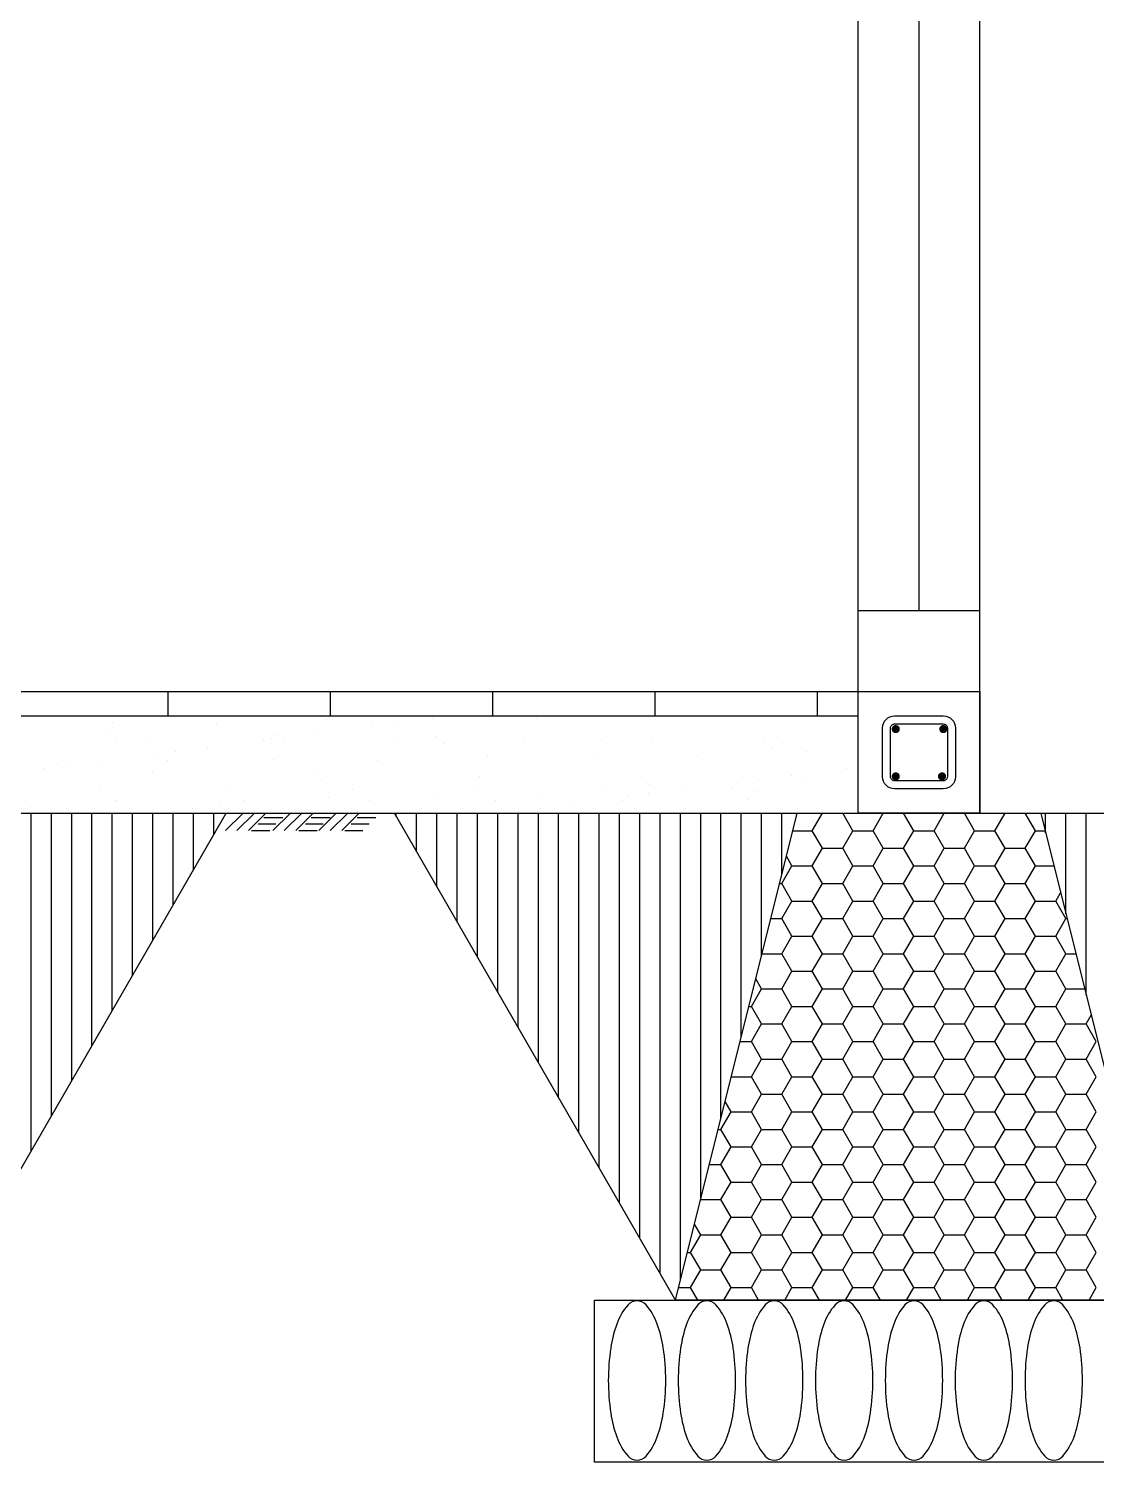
# Model space of a CAD drawing. Header units: metres. Extents: x -50 to 791, y -10 to 584.
# Drawn here: x 347.98 to 361.14, y 358.77 to 376.44 of the extents above; entities that cross this region are included whole.
import ezdxf

# ---------------------------------------------------------------- set-up
doc = ezdxf.new("R2010")
doc.units = ezdxf.units.M
doc.layers.get('0').update_dxf_attribs({"linetype": 'CONTINUOUS'})
for name, color, linetype in [('ATAP', 14, 'CONTINUOUS'), ('BETON', 2, 'CONTINUOUS'), ('PAS', 4, 'CONTINUOUS'), ('PONDSI', 3, 'CONTINUOUS')]:
    doc.layers.add(name, color=color, linetype=linetype)

# ---------------------------------------------------------------- blocks, each defined once
blk = doc.blocks.new('*X10')
at = {"color": 0}
for p, q in [((314.125, 335.801), (314.25, 336.017)), ((314.625, 335.801), (314.5, 336.017)), ((314.875, 335.801), (315, 336.017)), ((315.375, 335.801), (315.25, 336.017)), ((315.625, 335.801), (315.75, 336.017)), ((316.125, 335.801), (316, 336.017)), ((316.375, 335.801), (316.5, 336.017)), ((316.875, 335.801), (316.75, 336.017)), ((313.886, 335.801), (314.125, 335.801)), ((314.25, 335.585), (314.125, 335.801)), ((314.5, 335.585), (314.625, 335.801)), ((314.625, 335.801), (314.875, 335.801)), ((315, 335.585), (314.875, 335.801)), ((315.25, 335.585), (315.375, 335.801)), ((315.375, 335.801), (315.625, 335.801)), ((315.75, 335.585), (315.625, 335.801)), ((316, 335.585), (316.125, 335.801)), ((316.125, 335.801), (316.375, 335.801)), ((316.5, 335.585), (316.375, 335.801)), ((316.75, 335.585), (316.875, 335.801)), ((316.875, 335.801), (316.994, 335.801)), ((314.125, 335.368), (314.25, 335.585)), ((314.25, 335.585), (314.5, 335.585)), ((314.625, 335.368), (314.5, 335.585)), ((314.875, 335.368), (315, 335.585)), ((315, 335.585), (315.25, 335.585)), ((315.375, 335.368), (315.25, 335.585)), ((315.625, 335.368), (315.75, 335.585)), ((315.75, 335.585), (316, 335.585)), ((316.125, 335.368), (316, 335.585)), ((316.375, 335.368), (316.5, 335.585)), ((316.5, 335.585), (316.75, 335.585)), ((316.875, 335.368), (316.75, 335.585)), ((313.75, 335.152), (313.875, 335.368)), ((313.875, 335.368), (313.807, 335.486)), ((313.875, 335.368), (314.125, 335.368)), ((314.25, 335.152), (314.125, 335.368)), ((314.5, 335.152), (314.625, 335.368)), ((314.625, 335.368), (314.875, 335.368)), ((315, 335.152), (314.875, 335.368)), ((315.25, 335.152), (315.375, 335.368)), ((315.375, 335.368), (315.625, 335.368)), ((315.75, 335.152), (315.625, 335.368)), ((316, 335.152), (316.125, 335.368)), ((316.125, 335.368), (316.375, 335.368)), ((316.5, 335.152), (316.375, 335.368)), ((316.75, 335.152), (316.875, 335.368)), ((316.875, 335.368), (317.102, 335.368)), ((313.723, 335.152), (313.75, 335.152)), ((313.875, 334.935), (313.75, 335.152)), ((314.125, 334.935), (314.25, 335.152)), ((314.25, 335.152), (314.5, 335.152)), ((314.625, 334.935), (314.5, 335.152)), ((314.875, 334.935), (315, 335.152)), ((315, 335.152), (315.25, 335.152)), ((315.375, 334.935), (315.25, 335.152)), ((315.625, 334.935), (315.75, 335.152)), ((315.75, 335.152), (316, 335.152)), ((316.125, 334.935), (316, 335.152)), ((316.375, 334.935), (316.5, 335.152)), ((316.5, 335.152), (316.75, 335.152)), ((316.875, 334.935), (316.75, 335.152)), ((317.125, 334.935), (317.185, 335.038)), ((313.75, 334.719), (313.875, 334.935)), ((313.875, 334.935), (314.125, 334.935)), ((314.25, 334.719), (314.125, 334.935)), ((314.5, 334.719), (314.625, 334.935)), ((314.625, 334.935), (314.875, 334.935)), ((315, 334.719), (314.875, 334.935)), ((315.25, 334.719), (315.375, 334.935)), ((315.375, 334.935), (315.625, 334.935)), ((315.75, 334.719), (315.625, 334.935)), ((316, 334.719), (316.125, 334.935)), ((316.125, 334.935), (316.375, 334.935)), ((316.5, 334.719), (316.375, 334.935)), ((316.75, 334.719), (316.875, 334.935)), ((316.875, 334.935), (317.125, 334.935)), ((317.25, 334.719), (317.125, 334.935)), ((313.615, 334.719), (313.75, 334.719)), ((313.875, 334.502), (313.75, 334.719)), ((314.125, 334.502), (314.25, 334.719)), ((314.25, 334.719), (314.5, 334.719)), ((314.625, 334.502), (314.5, 334.719)), ((314.875, 334.502), (315, 334.719)), ((315, 334.719), (315.25, 334.719)), ((315.375, 334.502), (315.25, 334.719)), ((315.625, 334.502), (315.75, 334.719)), ((315.75, 334.719), (316, 334.719)), ((316.125, 334.502), (316, 334.719)), ((316.375, 334.502), (316.5, 334.719)), ((316.5, 334.719), (316.75, 334.719)), ((316.875, 334.502), (316.75, 334.719)), ((317.125, 334.502), (317.25, 334.719)), ((317.25, 334.719), (317.264, 334.719)), ((313.75, 334.286), (313.875, 334.502)), ((313.875, 334.502), (314.125, 334.502)), ((314.25, 334.286), (314.125, 334.502)), ((314.5, 334.286), (314.625, 334.502)), ((314.625, 334.502), (314.875, 334.502)), ((315, 334.286), (314.875, 334.502)), ((315.25, 334.286), (315.375, 334.502)), ((315.375, 334.502), (315.625, 334.502)), ((315.75, 334.286), (315.625, 334.502)), ((316, 334.286), (316.125, 334.502)), ((316.125, 334.502), (316.375, 334.502)), ((316.5, 334.286), (316.375, 334.502)), ((316.75, 334.286), (316.875, 334.502)), ((316.875, 334.502), (317.125, 334.502)), ((317.25, 334.286), (317.125, 334.502)), ((313.507, 334.286), (313.75, 334.286)), ((313.875, 334.069), (313.75, 334.286)), ((314.125, 334.069), (314.25, 334.286)), ((314.25, 334.286), (314.5, 334.286)), ((314.625, 334.069), (314.5, 334.286)), ((314.875, 334.069), (315, 334.286)), ((315, 334.286), (315.25, 334.286)), ((315.375, 334.069), (315.25, 334.286)), ((315.625, 334.069), (315.75, 334.286)), ((315.75, 334.286), (316, 334.286)), ((316.125, 334.069), (316, 334.286)), ((316.375, 334.069), (316.5, 334.286)), ((316.5, 334.286), (316.75, 334.286)), ((316.875, 334.069), (316.75, 334.286)), ((317.125, 334.069), (317.25, 334.286)), ((317.25, 334.286), (317.373, 334.286)), ((313.5, 333.853), (313.429, 333.975)), ((313.75, 333.853), (313.875, 334.069)), ((313.875, 334.069), (314.125, 334.069)), ((314.25, 333.853), (314.125, 334.069)), ((314.5, 333.853), (314.625, 334.069)), ((314.625, 334.069), (314.875, 334.069)), ((315, 333.853), (314.875, 334.069)), ((315.25, 333.853), (315.375, 334.069)), ((315.375, 334.069), (315.625, 334.069)), ((315.75, 333.853), (315.625, 334.069)), ((316, 333.853), (316.125, 334.069)), ((316.125, 334.069), (316.375, 334.069)), ((316.5, 333.853), (316.375, 334.069)), ((316.75, 333.853), (316.875, 334.069)), ((316.875, 334.069), (317.125, 334.069)), ((317.25, 333.853), (317.125, 334.069)), ((313.375, 333.636), (313.5, 333.853)), ((313.5, 333.853), (313.75, 333.853)), ((313.875, 333.636), (313.75, 333.853)), ((314.125, 333.636), (314.25, 333.853)), ((314.25, 333.853), (314.5, 333.853)), ((314.625, 333.636), (314.5, 333.853)), ((314.875, 333.636), (315, 333.853)), ((315, 333.853), (315.25, 333.853)), ((315.375, 333.636), (315.25, 333.853)), ((315.625, 333.636), (315.75, 333.853)), ((315.75, 333.853), (316, 333.853)), ((316.125, 333.636), (316, 333.853)), ((316.375, 333.636), (316.5, 333.853)), ((316.5, 333.853), (316.75, 333.853)), ((316.875, 333.636), (316.75, 333.853)), ((317.125, 333.636), (317.25, 333.853)), ((317.25, 333.853), (317.481, 333.853)), ((313.345, 333.636), (313.375, 333.636)), ((313.5, 333.42), (313.375, 333.636)), ((313.75, 333.42), (313.875, 333.636)), ((313.875, 333.636), (314.125, 333.636)), ((314.25, 333.42), (314.125, 333.636)), ((314.5, 333.42), (314.625, 333.636)), ((314.625, 333.636), (314.875, 333.636)), ((315, 333.42), (314.875, 333.636)), ((315.25, 333.42), (315.375, 333.636)), ((315.375, 333.636), (315.625, 333.636)), ((315.75, 333.42), (315.625, 333.636)), ((316, 333.42), (316.125, 333.636)), ((316.125, 333.636), (316.375, 333.636)), ((316.5, 333.42), (316.375, 333.636)), ((316.75, 333.42), (316.875, 333.636)), ((316.875, 333.636), (317.125, 333.636)), ((317.25, 333.42), (317.125, 333.636)), ((317.5, 333.42), (317.562, 333.528)), ((313.375, 333.203), (313.5, 333.42)), ((313.5, 333.42), (313.75, 333.42)), ((313.875, 333.203), (313.75, 333.42)), ((314.125, 333.203), (314.25, 333.42)), ((314.25, 333.42), (314.5, 333.42)), ((314.625, 333.203), (314.5, 333.42)), ((314.875, 333.203), (315, 333.42)), ((315, 333.42), (315.25, 333.42)), ((315.375, 333.203), (315.25, 333.42)), ((315.625, 333.203), (315.75, 333.42)), ((315.75, 333.42), (316, 333.42)), ((316.125, 333.203), (316, 333.42)), ((316.375, 333.203), (316.5, 333.42)), ((316.5, 333.42), (316.75, 333.42)), ((316.875, 333.203), (316.75, 333.42)), ((317.125, 333.203), (317.25, 333.42)), ((317.25, 333.42), (317.5, 333.42)), ((317.625, 333.203), (317.5, 333.42)), ((313.236, 333.203), (313.375, 333.203)), ((313.5, 332.987), (313.375, 333.203)), ((313.75, 332.987), (313.875, 333.203)), ((313.875, 333.203), (314.125, 333.203)), ((314.25, 332.987), (314.125, 333.203)), ((314.5, 332.987), (314.625, 333.203)), ((314.625, 333.203), (314.875, 333.203)), ((315, 332.987), (314.875, 333.203)), ((315.25, 332.987), (315.375, 333.203)), ((315.375, 333.203), (315.625, 333.203)), ((315.75, 332.987), (315.625, 333.203)), ((316, 332.987), (316.125, 333.203)), ((316.125, 333.203), (316.375, 333.203)), ((316.5, 332.987), (316.375, 333.203)), ((316.75, 332.987), (316.875, 333.203)), ((316.875, 333.203), (317.125, 333.203)), ((317.25, 332.987), (317.125, 333.203)), ((317.5, 332.987), (317.625, 333.203)), ((313.375, 332.77), (313.5, 332.987)), ((313.5, 332.987), (313.75, 332.987)), ((313.875, 332.77), (313.75, 332.987)), ((314.125, 332.77), (314.25, 332.987)), ((314.25, 332.987), (314.5, 332.987)), ((314.625, 332.77), (314.5, 332.987)), ((314.875, 332.77), (315, 332.987)), ((315, 332.987), (315.25, 332.987)), ((315.375, 332.77), (315.25, 332.987)), ((315.625, 332.77), (315.75, 332.987)), ((315.75, 332.987), (316, 332.987)), ((316.125, 332.77), (316, 332.987)), ((316.375, 332.77), (316.5, 332.987)), ((316.5, 332.987), (316.75, 332.987)), ((316.875, 332.77), (316.75, 332.987)), ((317.125, 332.77), (317.25, 332.987)), ((317.25, 332.987), (317.5, 332.987)), ((317.625, 332.77), (317.5, 332.987)), ((313.128, 332.77), (313.375, 332.77)), ((313.5, 332.554), (313.375, 332.77)), ((313.75, 332.554), (313.875, 332.77)), ((313.875, 332.77), (314.125, 332.77)), ((314.25, 332.554), (314.125, 332.77)), ((314.5, 332.554), (314.625, 332.77)), ((314.625, 332.77), (314.875, 332.77)), ((315, 332.554), (314.875, 332.77)), ((315.25, 332.554), (315.375, 332.77)), ((315.375, 332.77), (315.625, 332.77)), ((315.75, 332.554), (315.625, 332.77)), ((316, 332.554), (316.125, 332.77)), ((316.125, 332.77), (316.375, 332.77)), ((316.5, 332.554), (316.375, 332.77)), ((316.75, 332.554), (316.875, 332.77)), ((316.875, 332.77), (317.125, 332.77)), ((317.25, 332.554), (317.125, 332.77)), ((317.5, 332.554), (317.625, 332.77)), ((313.375, 332.337), (313.5, 332.554)), ((313.5, 332.554), (313.75, 332.554)), ((313.875, 332.337), (313.75, 332.554)), ((314.125, 332.337), (314.25, 332.554)), ((314.25, 332.554), (314.5, 332.554)), ((314.625, 332.337), (314.5, 332.554)), ((314.875, 332.337), (315, 332.554)), ((315, 332.554), (315.25, 332.554)), ((315.375, 332.337), (315.25, 332.554)), ((315.625, 332.337), (315.75, 332.554)), ((315.75, 332.554), (316, 332.554)), ((316.125, 332.337), (316, 332.554)), ((316.375, 332.337), (316.5, 332.554)), ((316.5, 332.554), (316.75, 332.554)), ((316.875, 332.337), (316.75, 332.554)), ((317.125, 332.337), (317.25, 332.554)), ((317.25, 332.554), (317.5, 332.554)), ((317.625, 332.337), (317.5, 332.554)), ((313.125, 332.337), (313.052, 332.464)), ((313, 332.121), (313.125, 332.337)), ((313.125, 332.337), (313.375, 332.337)), ((313.5, 332.121), (313.375, 332.337)), ((313.75, 332.121), (313.875, 332.337)), ((313.875, 332.337), (314.125, 332.337)), ((314.25, 332.121), (314.125, 332.337)), ((314.5, 332.121), (314.625, 332.337)), ((314.625, 332.337), (314.875, 332.337)), ((315, 332.121), (314.875, 332.337)), ((315.25, 332.121), (315.375, 332.337)), ((315.375, 332.337), (315.625, 332.337)), ((315.75, 332.121), (315.625, 332.337)), ((316, 332.121), (316.125, 332.337)), ((316.125, 332.337), (316.375, 332.337)), ((316.5, 332.121), (316.375, 332.337)), ((316.75, 332.121), (316.875, 332.337)), ((316.875, 332.337), (317.125, 332.337)), ((317.25, 332.121), (317.125, 332.337)), ((317.5, 332.121), (317.625, 332.337)), ((312.966, 332.121), (313, 332.121)), ((313.125, 331.904), (313, 332.121)), ((313.375, 331.904), (313.5, 332.121)), ((313.5, 332.121), (313.75, 332.121)), ((313.875, 331.904), (313.75, 332.121)), ((314.125, 331.904), (314.25, 332.121)), ((314.25, 332.121), (314.5, 332.121)), ((314.625, 331.904), (314.5, 332.121)), ((314.875, 331.904), (315, 332.121)), ((315, 332.121), (315.25, 332.121)), ((315.375, 331.904), (315.25, 332.121)), ((315.625, 331.904), (315.75, 332.121)), ((315.75, 332.121), (316, 332.121)), ((316.125, 331.904), (316, 332.121)), ((316.375, 331.904), (316.5, 332.121)), ((316.5, 332.121), (316.75, 332.121)), ((316.875, 331.904), (316.75, 332.121)), ((317.125, 331.904), (317.25, 332.121)), ((317.25, 332.121), (317.5, 332.121)), ((317.625, 331.904), (317.5, 332.121)), ((313, 331.688), (313.125, 331.904)), ((313.125, 331.904), (313.375, 331.904)), ((313.5, 331.688), (313.375, 331.904)), ((313.75, 331.688), (313.875, 331.904)), ((313.875, 331.904), (314.125, 331.904)), ((314.25, 331.688), (314.125, 331.904)), ((314.5, 331.688), (314.625, 331.904)), ((314.625, 331.904), (314.875, 331.904)), ((315, 331.688), (314.875, 331.904)), ((315.25, 331.688), (315.375, 331.904)), ((315.375, 331.904), (315.625, 331.904)), ((315.75, 331.688), (315.625, 331.904)), ((316, 331.688), (316.125, 331.904)), ((316.125, 331.904), (316.375, 331.904)), ((316.5, 331.688), (316.375, 331.904)), ((316.75, 331.688), (316.875, 331.904)), ((316.875, 331.904), (317.125, 331.904)), ((317.25, 331.688), (317.125, 331.904)), ((317.5, 331.688), (317.625, 331.904)), ((312.857, 331.688), (313, 331.688)), ((313.125, 331.471), (313, 331.688)), ((313.375, 331.471), (313.5, 331.688)), ((313.5, 331.688), (313.75, 331.688)), ((313.875, 331.471), (313.75, 331.688)), ((314.125, 331.471), (314.25, 331.688)), ((314.25, 331.688), (314.5, 331.688)), ((314.625, 331.471), (314.5, 331.688)), ((314.875, 331.471), (315, 331.688)), ((315, 331.688), (315.25, 331.688)), ((315.375, 331.471), (315.25, 331.688)), ((315.625, 331.471), (315.75, 331.688)), ((315.75, 331.688), (316, 331.688)), ((316.125, 331.471), (316, 331.688)), ((316.375, 331.471), (316.5, 331.688)), ((316.5, 331.688), (316.75, 331.688)), ((316.875, 331.471), (316.75, 331.688)), ((317.125, 331.471), (317.25, 331.688)), ((317.25, 331.688), (317.5, 331.688)), ((317.625, 331.471), (317.5, 331.688)), ((313, 331.255), (313.125, 331.471)), ((313.125, 331.471), (313.375, 331.471)), ((313.5, 331.255), (313.375, 331.471)), ((313.75, 331.255), (313.875, 331.471)), ((313.875, 331.471), (314.125, 331.471)), ((314.25, 331.255), (314.125, 331.471)), ((314.5, 331.255), (314.625, 331.471)), ((314.625, 331.471), (314.875, 331.471)), ((315, 331.255), (314.875, 331.471)), ((315.25, 331.255), (315.375, 331.471)), ((315.375, 331.471), (315.625, 331.471)), ((315.75, 331.255), (315.625, 331.471)), ((316, 331.255), (316.125, 331.471)), ((316.125, 331.471), (316.375, 331.471)), ((316.5, 331.255), (316.375, 331.471)), ((316.75, 331.255), (316.875, 331.471)), ((316.875, 331.471), (317.125, 331.471)), ((317.25, 331.255), (317.125, 331.471)), ((317.5, 331.255), (317.625, 331.471)), ((312.75, 331.255), (312.749, 331.256)), ((312.749, 331.252), (312.75, 331.255)), ((312.75, 331.255), (313, 331.255)), ((313.125, 331.038), (313, 331.255)), ((313.375, 331.038), (313.5, 331.255)), ((313.5, 331.255), (313.75, 331.255)), ((313.875, 331.038), (313.75, 331.255)), ((314.125, 331.038), (314.25, 331.255)), ((314.25, 331.255), (314.5, 331.255)), ((314.625, 331.038), (314.5, 331.255)), ((314.875, 331.038), (315, 331.255)), ((315, 331.255), (315.25, 331.255)), ((315.375, 331.038), (315.25, 331.255)), ((315.625, 331.038), (315.75, 331.255)), ((315.75, 331.255), (316, 331.255)), ((316.125, 331.038), (316, 331.255)), ((316.375, 331.038), (316.5, 331.255)), ((316.5, 331.255), (316.75, 331.255)), ((316.875, 331.038), (316.75, 331.255)), ((317.125, 331.038), (317.25, 331.255)), ((317.25, 331.255), (317.5, 331.255)), ((317.625, 331.038), (317.5, 331.255)), ((312.75, 330.822), (312.674, 330.953)), ((313, 330.822), (313.125, 331.038)), ((313.125, 331.038), (313.375, 331.038)), ((313.5, 330.822), (313.375, 331.038)), ((313.75, 330.822), (313.875, 331.038)), ((313.875, 331.038), (314.125, 331.038)), ((314.25, 330.822), (314.125, 331.038)), ((314.5, 330.822), (314.625, 331.038)), ((314.625, 331.038), (314.875, 331.038)), ((315, 330.822), (314.875, 331.038)), ((315.25, 330.822), (315.375, 331.038)), ((315.375, 331.038), (315.625, 331.038)), ((315.75, 330.822), (315.625, 331.038)), ((316, 330.822), (316.125, 331.038)), ((316.125, 331.038), (316.375, 331.038)), ((316.5, 330.822), (316.375, 331.038)), ((316.75, 330.822), (316.875, 331.038)), ((316.875, 331.038), (317.125, 331.038)), ((317.25, 330.822), (317.125, 331.038)), ((317.5, 330.822), (317.625, 331.038)), ((312.625, 330.605), (312.75, 330.822)), ((312.75, 330.822), (313, 330.822)), ((313.125, 330.605), (313, 330.822)), ((313.375, 330.605), (313.5, 330.822)), ((313.5, 330.822), (313.75, 330.822)), ((313.875, 330.605), (313.75, 330.822)), ((314.125, 330.605), (314.25, 330.822)), ((314.25, 330.822), (314.5, 330.822)), ((314.625, 330.605), (314.5, 330.822)), ((314.875, 330.605), (315, 330.822)), ((315, 330.822), (315.25, 330.822)), ((315.375, 330.605), (315.25, 330.822)), ((315.625, 330.605), (315.75, 330.822)), ((315.75, 330.822), (316, 330.822)), ((316.125, 330.605), (316, 330.822)), ((316.375, 330.605), (316.5, 330.822)), ((316.5, 330.822), (316.75, 330.822)), ((316.875, 330.605), (316.75, 330.822)), ((317.125, 330.605), (317.25, 330.822)), ((317.25, 330.822), (317.5, 330.822)), ((317.625, 330.605), (317.5, 330.822)), ((312.587, 330.605), (312.625, 330.605)), ((312.75, 330.389), (312.625, 330.605)), ((313, 330.389), (313.125, 330.605)), ((313.125, 330.605), (313.375, 330.605)), ((313.5, 330.389), (313.375, 330.605)), ((313.75, 330.389), (313.875, 330.605)), ((313.875, 330.605), (314.125, 330.605)), ((314.25, 330.389), (314.125, 330.605)), ((314.5, 330.389), (314.625, 330.605)), ((314.625, 330.605), (314.875, 330.605)), ((315, 330.389), (314.875, 330.605)), ((315.25, 330.389), (315.375, 330.605)), ((315.375, 330.605), (315.625, 330.605)), ((315.75, 330.389), (315.625, 330.605)), ((316, 330.389), (316.125, 330.605)), ((316.125, 330.605), (316.375, 330.605)), ((316.5, 330.389), (316.375, 330.605)), ((316.75, 330.389), (316.875, 330.605)), ((316.875, 330.605), (317.125, 330.605)), ((317.25, 330.389), (317.125, 330.605)), ((317.5, 330.389), (317.625, 330.605)), ((312.625, 330.172), (312.75, 330.389)), ((312.75, 330.389), (313, 330.389)), ((313.125, 330.172), (313, 330.389)), ((313.375, 330.172), (313.5, 330.389)), ((313.5, 330.389), (313.75, 330.389)), ((313.875, 330.172), (313.75, 330.389)), ((314.125, 330.172), (314.25, 330.389)), ((314.25, 330.389), (314.5, 330.389)), ((314.625, 330.172), (314.5, 330.389)), ((314.875, 330.172), (315, 330.389)), ((315, 330.389), (315.25, 330.389)), ((315.375, 330.172), (315.25, 330.389)), ((315.625, 330.172), (315.75, 330.389)), ((315.75, 330.389), (316, 330.389)), ((316.125, 330.172), (316, 330.389)), ((316.375, 330.172), (316.5, 330.389)), ((316.5, 330.389), (316.75, 330.389)), ((316.875, 330.172), (316.75, 330.389)), ((317.125, 330.172), (317.25, 330.389)), ((317.25, 330.389), (317.5, 330.389)), ((317.625, 330.172), (317.5, 330.389)), ((312.479, 330.172), (312.625, 330.172)), ((312.714, 330.017), (312.625, 330.172)), ((313.036, 330.017), (313.125, 330.172)), ((313.125, 330.172), (313.375, 330.172)), ((313.464, 330.017), (313.375, 330.172)), ((313.786, 330.017), (313.875, 330.172)), ((313.875, 330.172), (314.125, 330.172)), ((314.214, 330.017), (314.125, 330.172)), ((314.536, 330.017), (314.625, 330.172)), ((314.625, 330.172), (314.875, 330.172)), ((314.964, 330.017), (314.875, 330.172)), ((315.286, 330.017), (315.375, 330.172)), ((315.375, 330.172), (315.625, 330.172)), ((315.714, 330.017), (315.625, 330.172)), ((316.036, 330.017), (316.125, 330.172)), ((316.125, 330.172), (316.375, 330.172)), ((316.464, 330.017), (316.375, 330.172)), ((316.786, 330.017), (316.875, 330.172)), ((316.875, 330.172), (317.125, 330.172)), ((317.214, 330.017), (317.125, 330.172)), ((317.536, 330.017), (317.625, 330.172))]:
    blk.add_line(p, q, dxfattribs=at)
blk = doc.blocks.new('BT')
at = {"layer": 'BETON'}
blk.add_lwpolyline([(-0.75, 0), (-0.75, 1.5), (0.75, 1.5), (0.75, 0)], close=True, dxfattribs=at)
for points in [[(-0.45, 0.45), (-0.45, 1.05, -0.414214), (-0.3, 1.2), (0.3, 1.2, -0.414214), (0.45, 1.05), (0.45, 0.45, -0.414214), (0.3, 0.3), (-0.3, 0.3, -0.414214)], [(-0.35, 0.45), (-0.35, 1.05, -0.414214), (-0.3, 1.1), (0.3, 1.1, -0.414214), (0.35, 1.05), (0.35, 0.45, -0.414214), (0.3, 0.4), (-0.3, 0.4, -0.414214)]]:
    blk.add_lwpolyline(points, format="xyb", close=True, dxfattribs=at)
at = {"layer": 'BETON', "const_width": 0.05}
for points in [[(-0.311, 1.037, 1), (-0.261, 1.037, 1)], [(0.275, 1.037, 1), (0.325, 1.037, 1)], [(-0.311, 0.454, 1), (-0.261, 0.454, 1)], [(0.259, 0.454, 1), (0.309, 0.454, 1)]]:
    blk.add_lwpolyline(points, format="xyb", close=True, dxfattribs=at)
blk = doc.blocks.new('*X11')
at = {"color": 0}
for p, q in [((304.5, 331.853), (304.5, 336.017)), ((304.75, 332.286), (304.75, 336.017)), ((305, 332.719), (305, 336.017)), ((305.25, 333.153), (305.25, 336.017)), ((305.5, 333.586), (305.5, 336.017)), ((305.75, 334.019), (305.75, 336.017)), ((306, 334.452), (306, 336.017)), ((306.25, 334.885), (306.25, 336.017)), ((306.5, 335.318), (306.5, 336.017)), ((306.75, 335.751), (306.75, 336.017)), ((309, 335.975), (309, 336.017)), ((309.25, 335.542), (309.25, 336.017)), ((309.5, 335.109), (309.5, 336.017)), ((309.75, 334.676), (309.75, 336.017)), ((310, 334.243), (310, 336.017)), ((310.25, 333.81), (310.25, 336.017)), ((310.5, 333.377), (310.5, 336.017)), ((310.75, 332.944), (310.75, 336.017)), ((311, 332.511), (311, 336.017)), ((311.25, 332.078), (311.25, 336.017)), ((311.5, 331.645), (311.5, 336.017)), ((311.75, 331.212), (311.75, 336.017)), ((312, 330.779), (312, 336.017)), ((312.25, 330.346), (312.25, 336.017)), ((312.5, 330.258), (312.5, 336.017)), ((312.75, 331.258), (312.75, 336.017)), ((313, 332.258), (313, 336.017)), ((313.25, 333.258), (313.25, 336.017)), ((313.5, 334.258), (313.5, 336.017)), ((313.75, 335.258), (313.75, 336.017)), ((317, 335.777), (317, 336.017)), ((317.25, 334.777), (317.25, 336.017)), ((317.5, 333.777), (317.5, 336.017))]:
    blk.add_line(p, q, dxfattribs=at)
blk = doc.blocks.new('*X27')
at = {"color": 0}
for p, q in [((305.505, 337.131), (305.505, 337.131)), ((308.135, 337.173), (308.135, 337.173)), ((308.964, 337.134), (308.964, 337.134)), ((309.371, 337.187), (309.371, 337.187)), ((309.444, 337.19), (309.444, 337.19)), ((310.723, 337.184), (310.723, 337.184)), ((301.432, 337.08), (301.432, 337.08)), ((301.525, 336.996), (301.525, 336.996)), ((301.567, 337.072), (301.567, 337.072)), ((302.846, 337.066), (302.846, 337.066)), ((303.463, 337.036), (303.463, 337.036)), ((304.197, 337.114), (304.197, 337.114)), ((305.463, 337.019), (305.463, 337.019)), ((306.784, 337.125), (306.784, 337.125)), ((307.494, 336.975), (307.494, 336.975)), ((307.619, 336.956), (307.619, 336.956)), ((308.025, 337.01), (308.025, 337.01)), ((308.704, 337.099), (308.704, 337.099)), ((309.494, 336.958), (309.494, 336.958)), ((301.239, 336.928), (301.239, 336.928)), ((302.796, 336.931), (302.796, 336.931)), ((304.353, 336.934), (304.353, 336.934)), ((305.556, 336.934), (305.556, 336.934)), ((305.91, 336.937), (305.91, 336.937)), ((306.273, 336.779), (306.273, 336.779)), ((306.679, 336.833), (306.679, 336.833)), ((307.358, 336.922), (307.358, 336.922)), ((307.467, 336.939), (307.467, 336.939)), ((309.024, 336.942), (309.024, 336.942)), ((309.587, 336.873), (309.587, 336.873)), ((310.581, 336.945), (310.581, 336.945)), ((311.525, 336.913), (311.525, 336.913)), ((312.138, 336.948), (312.138, 336.948)), ((313.525, 336.896), (313.525, 336.896)), ((313.617, 336.812), (313.617, 336.812)), ((313.695, 336.951), (313.695, 336.951)), ((314.058, 336.781), (314.058, 336.781)), ((302.243, 336.603), (302.243, 336.603)), ((303.552, 336.62), (303.552, 336.62)), ((304.831, 336.613), (304.831, 336.613)), ((304.927, 336.602), (304.927, 336.602)), ((305.333, 336.656), (305.333, 336.656)), ((306.012, 336.745), (306.012, 336.745)), ((306.181, 336.662), (306.181, 336.662)), ((307.49, 336.679), (307.49, 336.679)), ((308.769, 336.673), (308.769, 336.673)), ((310.12, 336.721), (310.12, 336.721)), ((311.429, 336.738), (311.429, 336.738)), ((312.708, 336.732), (312.708, 336.732)), ((301.96, 336.597), (301.96, 336.597)), ((303.581, 336.425), (303.581, 336.425)), ((303.96, 336.58), (303.96, 336.58)), ((303.987, 336.478), (303.987, 336.478)), ((304.053, 336.496), (304.053, 336.496)), ((304.667, 336.568), (304.667, 336.568)), ((305.991, 336.536), (305.991, 336.536)), ((307.991, 336.519), (307.991, 336.519)), ((308.083, 336.434), (308.083, 336.434)), ((310.022, 336.474), (310.022, 336.474)), ((312.022, 336.457), (312.022, 336.457)), ((313.463, 336.431), (313.463, 336.431)), ((313.87, 336.485), (313.87, 336.485)), ((314.549, 336.574), (314.549, 336.574)), ((302.23, 336.297), (302.23, 336.297)), ((302.235, 336.248), (302.235, 336.248)), ((302.642, 336.301), (302.642, 336.301)), ((303.321, 336.391), (303.321, 336.391)), ((303.787, 336.3), (303.787, 336.3)), ((305.344, 336.302), (305.344, 336.302)), ((306.901, 336.305), (306.901, 336.305)), ((308.458, 336.308), (308.458, 336.308)), ((310.015, 336.311), (310.015, 336.311)), ((311.572, 336.314), (311.572, 336.314)), ((312.105, 336.269), (312.105, 336.269)), ((312.114, 336.373), (312.114, 336.373)), ((312.117, 336.254), (312.117, 336.254)), ((312.524, 336.308), (312.524, 336.308)), ((313.129, 336.317), (313.129, 336.317)), ((313.203, 336.397), (313.203, 336.397)), ((313.413, 336.286), (313.413, 336.286)), ((314.052, 336.413), (314.052, 336.413)), ((314.686, 336.319), (314.686, 336.319)), ((301.296, 336.124), (301.296, 336.124)), ((301.599, 336.108), (301.599, 336.108)), ((301.975, 336.213), (301.975, 336.213)), ((302.44, 336.162), (302.44, 336.162)), ((302.457, 336.141), (302.457, 336.141)), ((302.878, 336.102), (302.878, 336.102)), ((303.997, 336.165), (303.997, 336.165)), ((304.228, 336.151), (304.228, 336.151)), ((304.488, 336.097), (304.488, 336.097)), ((305.537, 336.167), (305.537, 336.167)), ((305.555, 336.168), (305.555, 336.168)), ((306.488, 336.08), (306.488, 336.08)), ((306.816, 336.161), (306.816, 336.161)), ((307.112, 336.171), (307.112, 336.171)), ((308.166, 336.21), (308.166, 336.21)), ((308.669, 336.174), (308.669, 336.174)), ((309.475, 336.227), (309.475, 336.227)), ((310.226, 336.177), (310.226, 336.177)), ((310.754, 336.221), (310.754, 336.221)), ((310.771, 336.077), (310.771, 336.077)), ((311.178, 336.131), (311.178, 336.131)), ((311.783, 336.179), (311.783, 336.179)), ((311.857, 336.22), (311.857, 336.22)), ((313.34, 336.182), (313.34, 336.182)), ((302.549, 336.057), (302.549, 336.057)), ((308.518, 336.036), (308.518, 336.036)), ((310.511, 336.043), (310.511, 336.043)), ((310.519, 336.018), (310.519, 336.018))]:
    blk.add_line(p, q, dxfattribs=at)

msp = doc.modelspace()

# ---------------------------------------------------------------- linework, layer by layer
for p, q in [((308.20093, 368.2685), (359.70093, 368.2685)), ((344.70093, 367.9685), (358.20093, 367.9685)), ((350.40596, 366.55379), (350.6181, 366.76593)), ((350.54739, 366.55379), (350.75952, 366.76593)), ((350.68881, 366.55379), (350.90094, 366.76593)), ((350.87722, 366.71587), (351.11065, 366.71587)), ((350.98925, 366.55379), (351.20139, 366.76593)), ((351.13068, 366.55379), (351.34281, 366.76593)), ((351.2721, 366.55379), (351.48423, 366.76593)), ((351.46051, 366.71587), (351.69394, 366.71587)), ((351.55522, 366.55379), (351.76735, 366.76593)), ((351.69664, 366.55379), (351.90877, 366.76593)), ((351.83806, 366.55379), (352.05019, 366.76593)), ((352.02647, 366.71587), (352.2599, 366.71587)), ((350.72661, 366.55607), (350.95085, 366.55607)), ((350.80678, 366.63658), (351.02751, 366.63658)), ((351.3099, 366.55607), (351.53414, 366.55607)), ((351.39007, 366.63658), (351.6108, 366.63658)), ((351.87586, 366.55607), (352.1001, 366.55607)), ((351.95603, 366.63658), (352.17677, 366.63658))]:
    msp.add_line(p, q)
at = {"color": 3}
for p, q in [((337.48683, 366.7685), (368.95093, 366.7685)), ((350.41503, 366.7685), (352.48683, 366.7685))]:
    msp.add_line(p, q, dxfattribs=at)
msp.add_lwpolyline([(354.95093, 358.7685), (354.95093, 360.7685), (362.95093, 360.7685), (362.95093, 358.7685)], close=True)
for points in [[(355.12323, 359.77701, 0.03701479), (355.15301, 359.37528, 0.04941228), (355.22679, 359.08235, 0.0927372), (355.36589, 358.84517, 0.21717732), (355.4768, 358.79461, 0.21717732), (355.58772, 358.84517, 0.0927372), (355.72682, 359.08235, 0.04941228), (355.8006, 359.37528, 0.03701479), (355.83038, 359.77701, 0.03701479), (355.8006, 360.17873, 0.04941228), (355.72682, 360.47166, 0.0927372), (355.58772, 360.70884, 0.21717732), (355.4768, 360.7594, 0.21717732), (355.36589, 360.70884, 0.0927372), (355.22679, 360.47166, 0.04941228), (355.15301, 360.17873, 0.03701479)], [(355.98411, 359.77701, 0.03701479), (356.01389, 359.37528, 0.04941228), (356.08767, 359.08235, 0.0927372), (356.22677, 358.84517, 0.21717732), (356.33769, 358.79461, 0.21717732), (356.44861, 358.84517, 0.0927372), (356.58771, 359.08235, 0.04941228), (356.66149, 359.37528, 0.03701479), (356.69127, 359.77701, 0.03701479), (356.66149, 360.17873, 0.04941228), (356.58771, 360.47166, 0.0927372), (356.44861, 360.70884, 0.21717732), (356.33769, 360.7594, 0.21717732), (356.22677, 360.70884, 0.0927372), (356.08767, 360.47166, 0.04941228), (356.01389, 360.17873, 0.03701479)], [(356.81425, 359.77701, 0.03701479), (356.84403, 359.37528, 0.04941228), (356.91781, 359.08235, 0.0927372), (357.05691, 358.84517, 0.21717732), (357.16783, 358.79461, 0.21717732), (357.27875, 358.84517, 0.0927372), (357.41785, 359.08235, 0.04941228), (357.49163, 359.37528, 0.03701479), (357.52141, 359.77701, 0.03701479), (357.49163, 360.17873, 0.04941228), (357.41785, 360.47166, 0.0927372), (357.27875, 360.70884, 0.21717732), (357.16783, 360.7594, 0.21717732), (357.05691, 360.70884, 0.0927372), (356.91781, 360.47166, 0.04941228), (356.84403, 360.17873, 0.03701479)], [(357.67514, 359.77701, 0.03701479), (357.70492, 359.37528, 0.04941228), (357.7787, 359.08235, 0.0927372), (357.9178, 358.84517, 0.21717732), (358.02872, 358.79461, 0.21717732), (358.13964, 358.84517, 0.0927372), (358.27874, 359.08235, 0.04941228), (358.35252, 359.37528, 0.03701479), (358.3823, 359.77701, 0.03701479), (358.35252, 360.17873, 0.04941228), (358.27874, 360.47166, 0.0927372), (358.13964, 360.70884, 0.21717732), (358.02872, 360.7594, 0.21717732), (357.9178, 360.70884, 0.0927372), (357.7787, 360.47166, 0.04941228), (357.70492, 360.17873, 0.03701479)], [(358.53603, 359.77701, 0.03701479), (358.56581, 359.37528, 0.04941228), (358.63959, 359.08235, 0.0927372), (358.77869, 358.84517, 0.21717732), (358.8896, 358.79461, 0.21717732), (359.00052, 358.84517, 0.0927372), (359.13962, 359.08235, 0.04941228), (359.2134, 359.37528, 0.03701479), (359.24318, 359.77701, 0.03701479), (359.2134, 360.17873, 0.04941228), (359.13962, 360.47166, 0.0927372), (359.00052, 360.70884, 0.21717732), (358.8896, 360.7594, 0.21717732), (358.77869, 360.70884, 0.0927372), (358.63959, 360.47166, 0.04941228), (358.56581, 360.17873, 0.03701479)], [(359.39691, 359.77701, 0.03701479), (359.42669, 359.37528, 0.04941228), (359.50047, 359.08235, 0.0927372), (359.63957, 358.84517, 0.21717732), (359.75049, 358.79461, 0.21717732), (359.86141, 358.84517, 0.0927372), (360.00051, 359.08235, 0.04941228), (360.07429, 359.37528, 0.03701479), (360.10407, 359.77701, 0.03701479), (360.07429, 360.17873, 0.04941228), (360.00051, 360.47166, 0.0927372), (359.86141, 360.70884, 0.21717732), (359.75049, 360.7594, 0.21717732), (359.63957, 360.70884, 0.0927372), (359.50047, 360.47166, 0.04941228), (359.42669, 360.17873, 0.03701479)], [(360.2578, 359.77701, 0.03701479), (360.28758, 359.37528, 0.04941228), (360.36136, 359.08235, 0.0927372), (360.50046, 358.84517, 0.21717732), (360.61138, 358.79461, 0.21717732), (360.72229, 358.84517, 0.0927372), (360.86139, 359.08235, 0.04941228), (360.93517, 359.37528, 0.03701479), (360.96495, 359.77701, 0.03701479), (360.93517, 360.17873, 0.04941228), (360.86139, 360.47166, 0.0927372), (360.72229, 360.70884, 0.21717732), (360.61138, 360.7594, 0.21717732), (360.50046, 360.70884, 0.0927372), (360.36136, 360.47166, 0.04941228), (360.28758, 360.17873, 0.03701479)]]:
    msp.add_lwpolyline(points, format="xyb", close=True)
at = {"layer": 'ATAP'}
for p, q in [((358.95093, 388.2685), (358.95093, 369.2685)), ((358.20093, 369.2685), (359.70093, 369.2685))]:
    msp.add_line(p, q, dxfattribs=at)
at = {"layer": 'PAS'}
for p, q in [((358.20093, 366.7685), (358.20093, 398.5685)), ((359.70093, 366.7685), (359.70093, 398.5685)), ((349.70093, 367.9685), (349.70093, 368.2685)), ((351.70093, 367.9685), (351.70093, 368.2685)), ((353.70093, 367.9685), (353.70093, 368.2685)), ((355.70093, 367.9685), (355.70093, 368.2685)), ((357.70093, 367.9685), (357.70093, 368.2685))]:
    msp.add_line(p, q, dxfattribs=at)
at = {"layer": 'PONDSI'}
for p, q in [((346.95093, 360.7685), (350.41503, 366.7685)), ((355.95093, 360.7685), (352.48683, 366.7685))]:
    msp.add_line(p, q, dxfattribs=at)
msp.add_lwpolyline([(361.95093, 360.7685), (355.95093, 360.7685), (357.45093, 366.7685), (360.45093, 366.7685)], close=True, dxfattribs=at)

# ---------------------------------------------------------------- block references
for name, p in [('BT', (358.95093, 366.7685)), ('*X27', (43.51109, 30.75128)), ('*X11', (43.51109, 30.75128)), ('*X10', (43.51109, 30.75128))]:
    msp.add_blockref(name, p)

doc.saveas('drawing.dxf')
